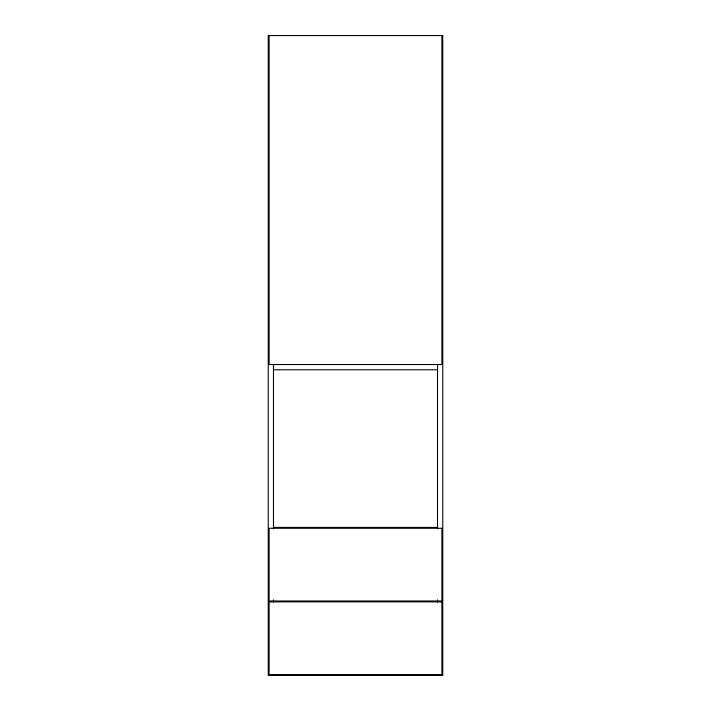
<?xml version="1.0" encoding="UTF-8"?>
<svg xmlns="http://www.w3.org/2000/svg" width="711" height="711" viewBox="0 0 711 711"><rect width="100%" height="100%" fill="white"/><g stroke="black" fill="none" stroke-linecap="round" stroke-linejoin="round"><path stroke-width="1.07" d="M273.477 369.756L437.523 369.756M273.477 527.402L437.523 527.402M441.887 35.55L441.887 364.521L269.114 364.521L269.114 35.55M437.523 364.387L437.523 528.806M437.523 599.906L437.523 602.128M273.477 364.387L273.477 528.806M273.477 599.906L273.477 602.128M442.757 35.55L268.243 35.55L268.243 675.45L442.757 675.45L442.757 35.55M441.887 528.273L269.114 528.273L269.114 600.991L441.887 600.991L441.887 528.273M441.887 601.862L269.114 601.862L269.114 674.579L441.887 674.579L441.887 601.862"/></g></svg>
